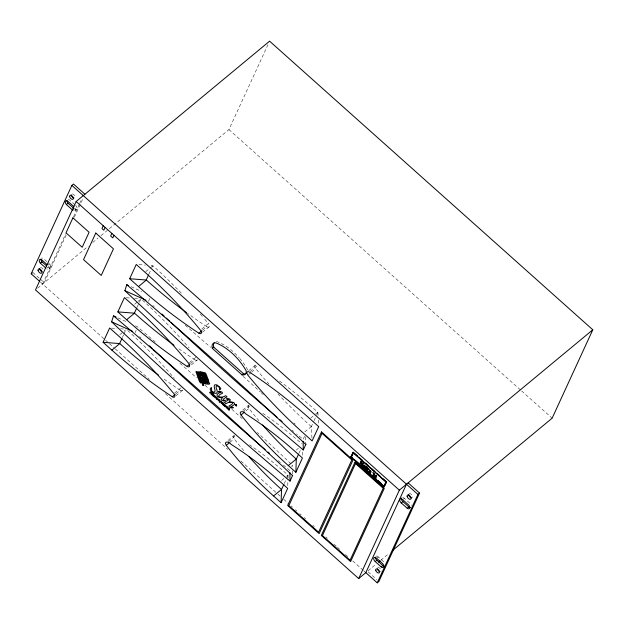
<?xml version="1.0" encoding="UTF-8"?>
<svg xmlns="http://www.w3.org/2000/svg" width="624" height="624" viewBox="0 0 624 624"><rect width="100%" height="100%" fill="white"/><g stroke="black" fill="none" stroke-linecap="round" stroke-linejoin="round"><path stroke-width="0.47" stroke-dasharray="3.12 2.34" d="M287.765 485.558L287.984 478.959M288.015 478.015L288.015 475.098A251.784 141.133 50.3 0 0 249.545 444.795M302.531 455.169L302.687 450.45M135.361 332.6L136.157 330.041M148.621 301.439L149.69 298.038M42.619 284.021L65.793 233.626M73.523 216.824L79.217 204.446M79.622 203.564L81.658 199.142M66.214 234.913L44.257 282.656L39.975 278.834M74.35 217.23L83.296 197.785M148.949 274.037L150.493 270.676M152.038 267.314L152.927 265.738A298.662 167.411 50.3 0 1 182.91 294.809M122.351 337.6L123.513 335.072M123.903 334.23L125.837 330.026M137.116 307.203L140.595 299.637M100.979 235.638L228.922 129.574L267.961 44.694M304.551 436.254L303.108 439.397A2126.397 1191.934 50.3 0 1 296.572 433.883M291.658 466.627L292.375 465.052L292.406 466.97M284.248 483.6L288.109 475.192M299.005 453.203L300.94 448.999M311.953 438.056L311.337 426.629L313.661 421.582M314.044 420.74L316.368 415.693M316.75 414.851L317.795 412.23A337.592 189.236 50.3 0 0 277.516 379.579M248.797 405.085L248.126 406.442L248.921 408.424A223.595 125.338 50.3 0 0 259.405 421.247M234.796 435.38L233.399 436.379L234.156 438.812A223.595 125.338 50.3 0 0 244.639 451.643M75.044 210.569L76.69 209.212M48.391 264.849L49.491 263.936L47.494 262.158M46.901 268.094L47.993 267.181A2.972 1.669 50.3 0 0 50.911 267.493A2.972 1.669 50.3 0 0 49.491 263.936M49 269.209L50.638 267.852M37.619 288.163L88.257 246.184M92.75 242.463L97.984 238.118M145.751 271.682L152.927 265.738M134.644 304.255L137.514 301.876M138.232 301.275L140.384 299.497M119.878 334.643L125.619 329.885M201.887 328.942L208.346 323.583A298.662 167.411 50.3 0 0 204.04 318.412M202.511 330.236L206.817 326.672A2.987 1.677 50.3 0 0 209.204 326.609A2.987 1.677 50.3 0 0 208.346 323.583M202.527 332.264L208.985 326.906M189.345 362.7L195.803 357.341M190.687 363.402L194.992 359.837A2.987 1.677 50.3 0 0 197.379 359.767M191.412 364.829L197.153 360.071M174.58 393.089L181.038 387.738M175.921 393.799L180.227 390.226A2.987 1.677 50.3 0 0 182.746 389.298M175.937 395.819L182.395 390.46M248.711 370.703L255.169 365.352M250.154 371.537L257.33 365.586A2.987 1.677 50.3 0 0 254.943 365.648A2.987 1.677 50.3 0 0 255.801 368.675A298.662 167.411 50.3 0 0 268.913 384.033M248.625 374.626L250.778 372.84M251.495 372.247L255.801 368.675M242.759 410.054L248.5 405.296M243.259 411.278L249.717 405.92M246.051 410.803L248.921 408.424M227.994 440.443L233.735 435.685M228.501 441.667L234.959 436.316M229.85 442.385L234.156 438.812M310.619 418.174L314.925 414.609M315.643 414.008L317.795 412.23M304.762 431.878L311.337 426.629M296.314 450.06L298.467 448.274M281.557 480.449L285.862 476.884M286.58 476.291L288.015 475.098M403.299 499.255L404.399 498.342L410.366 503.677A3.042 1.7 50.3 0 1 411.364 505.385M377.255 557.887L378.347 556.982L384.322 562.318M368.074 570.781L376.303 563.963M380.788 560.243L389.025 553.418M139.012 264.631L145.454 265.099M150.977 265.496L152.81 265.629M126.266 297.734L130.861 298.061M134.542 298.327L138.224 298.592M111.501 328.123L117.023 328.52M120.705 328.786L123.466 328.988M131.149 286.705L141.703 291.494M117.889 317.858L126.68 321.851M135.47 325.845L137.233 326.641A2337.878 1310.478 50.3 0 1 143.902 332.288M206.817 326.672L203.12 324.23A337.592 189.236 50.3 0 1 187.379 313.225M194.992 359.837L191.295 357.388A337.592 189.236 50.3 0 1 177.044 347.474M180.227 390.226L176.53 387.785A337.592 189.236 50.3 0 1 162.279 377.863M228.922 129.574L520.9 390.312M521.633 390.959L552.131 418.197M74.872 204.711L69.56 199.969A3.042 1.7 50.3 0 0 67.283 199.696M46.831 261.565L43.516 258.601A3.042 1.7 50.3 0 0 41.574 258.133M32.838 272.462L39.265 278.195M368.183 571.919L376.748 579.571M40.474 282.103L108.709 343.044M109.442 343.691L114.52 348.231M115.245 348.878L149.386 379.361M165.368 393.635L227.83 449.413M240.903 461.089L277.22 493.514M277.945 494.161L280.121 496.111M283.756 499.356L288.109 503.248M291.018 505.838L292.469 507.133M295.378 509.73L296.829 511.025M299.731 513.622L301.181 514.917M304.091 517.514L305.542 518.809M312.803 525.299L314.262 526.594M325.876 536.975L327.335 538.27M333.871 544.105L336.773 546.702M337.498 547.349L339.682 549.292M345.493 554.486L349.12 557.723M352.755 560.968L362.918 570.047M363.652 570.703L365.828 572.645M290.995 463.757L282.009 455.317A2337.878 1310.478 50.3 0 0 257.377 432.502M317.912 412.331L318.123 416.138M318.326 419.952L318.583 424.71M305.682 436.777L305.783 443.492M292.461 470.808L292.523 474.646M144.635 332.912A2337.878 1310.478 50.3 0 1 156.476 343.005M179.907 363.238A2337.878 1310.478 50.3 0 1 196.615 377.855M204.945 385.211A2337.878 1310.478 50.3 0 1 209.102 388.9M231.917 409.328A2337.878 1310.478 50.3 0 1 242.26 418.688M289.848 470.558A2126.397 1191.934 50.3 0 1 283.312 465.044M280.402 462.587A2126.397 1191.934 50.3 0 1 277.501 460.122M140.977 337.912A2126.397 1191.934 50.3 0 1 139.573 336.586M185.227 325.19A2337.878 1310.478 50.3 0 1 210.569 347.311M243.11 376.311A2337.878 1310.478 50.3 0 1 260.333 391.919M261.019 392.551A2337.878 1310.478 50.3 0 1 263.773 395.054M293.904 422.893A2337.878 1310.478 50.3 0 1 295.269 424.164M293.662 431.426A2126.397 1191.934 50.3 0 1 292.211 430.201M154.245 306.751A2126.397 1191.934 50.3 0 1 152.833 305.425M142.498 300.152A298.662 167.411 50.3 0 1 189.095 347.911M200.296 314.02A298.662 167.411 50.3 0 1 203.416 317.671M262.798 413.361A251.784 141.133 50.3 0 1 302.063 444.054M127.741 330.548A298.662 167.411 50.3 0 1 174.33 378.3M216.325 341.609A8.541 4.789 50.3 0 1 217.051 341.617A39.772 22.292 50.3 0 1 239.148 357.716M239.756 358.418A39.772 22.292 50.3 0 1 247.642 369.72A8.299 4.649 50.3 0 1 247.681 370.633M376.1 556.117A2.972 1.669 50.3 0 1 378.347 556.982M402.644 497.453A2.972 1.669 50.3 0 1 404.399 498.342M377.707 567.723A2.426 1.357 50.3 0 1 380.492 568.971A2.426 1.357 50.3 0 1 380.484 571.615M409.079 493.787A2.574 1.443 50.3 0 1 411.606 494.598A2.574 1.443 50.3 0 1 412.597 497.445M311.22 426.527A298.662 167.411 50.3 0 1 277.961 393.962M74.88 207.847A2.972 1.669 50.3 0 1 74.155 210.795M48.383 265.855A2.972 1.669 50.3 0 1 49.265 268.858A2.972 1.669 50.3 0 1 46.94 268.991M75.535 205.304A2.972 1.669 50.3 0 1 76.955 208.861A2.972 1.669 50.3 0 1 74.038 208.549M72.314 193.892A2.426 1.357 50.3 0 1 74.373 195.328A2.426 1.357 50.3 0 1 74.903 197.519M40.373 267.61A2.574 1.443 50.3 0 1 43.454 269.95"/><path stroke-width="0.94" d="M281.533 489.489L273.546 495.94L281.096 502.687L281.533 489.489L283.858 484.442M295.862 472.29L302.437 457.993L294.879 451.253A251.784 141.133 50.3 0 0 245.762 413.899C243.867 410.771 238.072 410.678 241.028 414.968A223.595 125.338 50.3 0 0 288.296 465.566L295.862 472.29L296.299 459.092L298.623 454.046M292.718 475.223L290.004 481.112A2455.276 1376.279 50.3 0 1 111.626 321.82L113.498 315.861L116.134 317.054M305.978 444.07L303.264 449.959A2455.276 1376.279 50.3 0 1 124.886 290.659L126.758 284.708L128.513 285.503M39.764 281.471L31.2 273.819L71.869 185.406L73.507 184.049L84.926 194.243M392.761 550.313L552.131 418.197L592.8 329.784L269.591 41.161L76.144 201.521L35.482 289.934L358.691 578.565L365.828 572.645L406.489 484.232M103.264 225.732L101.969 228.54L103.841 230.217L105.136 227.409M111.836 233.392L110.651 235.981L112.78 237.884L113.974 235.303M129.675 278.733L136.25 264.436L145.033 272.282A298.662 167.411 50.3 0 1 200.452 330.127A2.987 1.677 50.3 0 1 201.31 333.154A2.987 1.677 50.3 0 1 198.923 333.216L195.226 330.775A337.592 189.236 50.3 0 1 138.458 286.58L129.675 278.733L146.351 280.036A337.592 189.236 50.3 0 0 186.631 312.679M103.085 342.287L109.66 327.99L118.443 335.837A298.662 167.411 50.3 0 1 173.862 393.682A2.987 1.677 50.3 0 1 174.72 396.708A2.987 1.677 50.3 0 1 172.333 396.77L168.636 394.329A337.592 189.236 50.3 0 1 111.868 350.134L103.085 342.287L119.761 343.59A337.592 189.236 50.3 0 0 158.551 375.141M117.85 311.899L124.426 297.601L133.208 305.44A298.662 167.411 50.3 0 1 188.627 363.293A2.987 1.677 50.3 0 1 189.485 366.311A2.987 1.677 50.3 0 1 187.099 366.374L183.401 363.932A337.592 189.236 50.3 0 1 126.633 319.738L117.85 311.899L134.527 313.193A337.592 189.236 50.3 0 0 174.057 345.298M146.234 279.926L148.559 274.88M119.644 343.481L121.969 338.434M134.41 313.092L136.726 308.045M281.096 502.687L287.672 488.389L280.121 481.642A251.784 141.133 50.3 0 0 231.005 444.288C229.102 441.16 223.314 441.067 226.262 445.357A223.595 125.338 50.3 0 0 273.53 495.955M382.902 478.655L386.521 481.876L384.134 486.782L350.875 457.08L353.254 452.174M350.875 457.08L352.895 452.962M383.939 486.299L386.123 481.837L383.939 486.299L351.273 457.127L353.449 452.665L351.874 456.097M384.134 486.782L386.521 481.876M358.691 578.565L399.352 490.152L592.8 329.784M365.828 572.645L377.247 582.839L417.908 494.426L419.554 493.069L408.135 482.875M419.554 493.069L378.885 581.482L377.247 582.839M72.985 210.35A2.972 1.669 50.3 0 1 72.4 209.906L66.425 204.571L68.071 203.213A3.042 1.7 50.3 0 1 66.94 200.444M72.4 209.906L73.492 209.001M45.692 267.953L40.381 263.211L42.019 261.854A3.042 1.7 50.3 0 1 40.895 259.085M31.2 273.819L32.292 272.914M138.458 286.58L146.351 280.036M126.633 319.738L134.527 313.193M111.868 350.134L119.761 343.59M198.923 333.216L201.794 330.837M187.099 366.374L189.969 363.995M246.464 373.269A8.299 4.649 50.3 0 1 243.493 373.706L242.057 374.899L212.324 348.379L213.759 347.194A8.541 4.789 50.3 0 1 214.126 342.74M172.333 396.77L175.204 394.391M241.028 414.968L244.616 411.996M226.262 445.357L229.133 442.978M288.304 465.551L296.299 459.092M401.263 502.952A2.972 1.669 50.3 0 1 399.844 499.395A2.972 1.669 50.3 0 1 402.753 499.707L408.728 505.042A3.042 1.7 50.3 0 1 409.742 508.232A3.042 1.7 50.3 0 1 407.238 508.287L401.263 502.952L402.901 501.595A2.972 1.669 50.3 0 1 401.482 498.03M407.238 508.287L408.876 506.922A3.042 1.7 50.3 0 0 410.405 507.476M375.219 561.592A2.972 1.669 50.3 0 1 373.799 558.035A2.972 1.669 50.3 0 1 376.709 558.347L382.684 563.675A3.042 1.7 50.3 0 1 383.69 566.873A3.042 1.7 50.3 0 1 381.194 566.927L375.219 561.592L376.857 560.227A2.972 1.669 50.3 0 1 375.32 557.162M378.55 562.099L380.047 560.859M381.194 566.927L382.832 565.562A3.042 1.7 50.3 0 0 383.877 566.054M124.886 290.659L145.985 300.245M111.626 321.82L132.725 331.399M71.869 185.406L417.908 494.426M76.144 201.521L399.352 490.152M353.98 452.821L357.599 456.05M359.767 457.985L362.653 460.567M365.547 463.156L368.441 465.738M371.335 468.32L374.954 471.549M377.122 473.483L380.008 476.065M353.051 452.345L386.318 482.048M353.246 452.829L385.921 482.009M73.897 206.661L67.922 201.326A3.042 1.7 50.3 0 0 65.419 201.38A3.042 1.7 50.3 0 0 66.425 204.571M402.901 501.595L408.876 506.922M68.071 203.213L73.375 207.956M355.103 460.192L358.738 463.437M360.914 465.379L363.815 467.977M366.725 470.566L369.626 473.164M372.528 475.753L376.163 478.998M378.339 480.94L381.241 483.538M351.078 456.908L352.521 458.203M354.697 460.138L358.309 463.367M360.477 465.309L364.096 468.538M366.99 471.12L369.876 473.702M372.052 475.636L375.664 478.865M377.832 480.808L381.451 484.037M213.759 347.194L243.493 373.706M203.057 384.68L203.315 385.25L203.034 384.735M47.182 264.709L41.878 259.966A3.042 1.7 50.3 0 0 39.374 260.021A3.042 1.7 50.3 0 0 40.381 263.211M376.857 560.227L382.832 565.562M42.019 261.854L46.667 265.996M305.799 444.452L293.834 433.22A2698.028 1512.35 50.3 0 0 126.758 284.708M292.539 475.613L280.574 464.381A2698.028 1512.35 50.3 0 0 113.498 315.861M303.139 441.316L303.264 449.959M289.879 472.477L290.004 481.112M269.529 453.336A2126.397 1191.934 50.3 0 1 268.086 452.096M265.192 449.615A2126.397 1191.934 50.3 0 1 153.66 349.807M152.248 348.488A2126.397 1191.934 50.3 0 1 149.432 345.844M282.071 421.559A2126.397 1191.934 50.3 0 1 279.895 419.702M277.001 417.222A2126.397 1191.934 50.3 0 1 171.163 322.6M169.744 321.282A2126.397 1191.934 50.3 0 1 166.218 317.99M164.104 316.009A2126.397 1191.934 50.3 0 1 161.99 314.036M296.189 459.022A223.595 125.338 50.3 0 1 262.571 424.928M281.424 489.411A223.595 125.338 50.3 0 1 249.093 456.776M242.057 374.899A8.299 4.649 50.3 0 0 246.207 370.913A39.772 22.292 50.3 0 0 215.615 342.81A8.541 4.789 50.3 0 0 212.324 348.379M379.61 571.522A2.426 1.357 50.3 0 1 377.426 568.885M411.59 497.944A2.574 1.443 50.3 0 1 408.743 494.512M73.952 197.995A2.426 1.357 50.3 0 1 71.276 194.766M42.05 271.814A2.574 1.443 50.3 0 1 39.694 268.507M211.193 392.902L211.076 394.212C211.193 392.527 213.151 393.97 211.817 394.867L212.113 395.14L212.55 394.173L212.207 393.424A0.803 0.452 50.3 0 0 211.778 393.19L210.311 391.771L209.742 393.019L210.616 392.465L211.193 392.902M226.863 406.895L226.746 408.205C226.863 406.52 228.821 407.963 227.487 408.86L227.783 409.133L228.22 408.166L227.877 407.425A0.803 0.452 50.3 0 0 227.448 407.183L225.989 405.764L225.412 407.012L226.286 406.458L226.863 406.895M235.7 405.015L236.59 405.896L236.348 405.031L235.7 405.015M219.484 387.995L219.43 390.039L220.849 388.877L219.976 387.356L216.692 384.797L214.664 384.844C212.761 386.747 217.643 393.112 213.002 392.02C210.522 391.318 212.222 388.417 211.24 387.535C207.909 389.93 213.837 393.908 216.388 393.393C219.32 391.474 214.196 387.348 216.824 385.671L218.65 386.56L219.484 387.995M222.643 404.282L223.322 405.132L223.041 404.282L223.33 403.642L223.876 403.884L223.298 402.8L222.69 403.073L222.643 404.282M220.748 392.301C214.032 394.165 217.409 398.416 222.487 397.636L221.075 399.508C221.645 400.975 224.819 401.396 225.358 400.257C220.849 400.881 223.993 398.018 227.035 396.919L225.623 395.639C221.84 398.635 213.97 396.692 222.589 393.206C222.245 390.242 214.399 391.7 220.748 392.301M230.763 406.981C236.808 407.378 230.755 409.289 229.18 406.778A1.053 0.593 50.3 0 1 229.055 405.935C231.122 404.914 235.537 402.527 230.818 402.269A16.037 8.986 50.3 0 0 227.807 402.667L225.896 403.744L224.461 402.464L228.821 399.594L226.403 398.869L229 398.681L230.435 399.961C225.872 403.572 235.186 400.218 234.663 404.492L230.794 406.918M365.5 466.526C365.134 467.665 362.411 465.098 365.032 467.618L364.985 467.953C361.483 467.22 364.19 462.766 365.5 466.526M220.124 401.443L220.108 401.864L221.309 401.591C217.955 402.839 219.578 402.519 219.765 400.21L220.124 401.443M213.946 396.154L214.157 396.7A1.24 0.694 50.3 0 0 214.695 397.106C210.889 395.117 217.386 395.273 213.946 396.154M370.102 472.462L370.539 473.148L371.179 471.401L369.385 470.106C372.707 472.025 366.038 469.919 370.102 472.462M217.979 399.056L217.464 399.672L216.489 399.025A0.827 0.46 50.3 0 1 216.263 398.533L216.622 397.777A1.045 0.585 50.3 0 1 217.253 397.956L217.721 398.401A0.819 0.46 50.3 0 1 217.955 398.892L217.979 399.056M202.27 376.787L201.825 377.582L197.98 377.208L197.488 375.976L200.99 376.1L197.34 375.625L196.856 374.384L201.419 375.281A1.537 0.866 50.3 0 1 202.16 376.366L202.27 376.787M209.672 383.471L209.212 384.275L205.374 383.908L204.883 382.676L208.447 382.996L204.742 382.317L204.251 381.092L208.4 381.67L209.672 383.471M225.373 405.639L224.164 405.015L224.944 406.52L224.164 405.912L223.766 405.077L224.258 404.453A0.905 0.507 50.3 0 1 224.718 404.625L225.373 405.639M368.293 468.538L369.197 469.326L368.144 469.342L367.598 470.527L366.967 469.958L367.817 468.109L368.293 468.538M196.076 371.818C195.889 374.572 199.571 374.579 201.443 374.611L200.967 373.394L197.27 372.817L200.819 373.035L200.335 371.803L196.076 371.818M203.471 378.511L204.641 380.695L208.853 381.326L208.361 380.086L204.664 379.525L208.213 379.735L207.722 378.503L203.471 378.511M213.385 393.962L213.751 394.36L213.385 393.962M218.634 399.664C220.436 402.035 216.606 399.922 218.852 400.569C216.957 398.307 220.748 400.358 218.634 399.664M221.668 402.371C223.556 404.836 219.586 402.503 221.871 403.354C220.015 401.037 223.712 403.01 221.668 402.371M228.969 408.892C230.864 411.356 226.886 409.032 229.172 409.874C227.323 407.558 231.02 409.539 228.969 408.892M235.615 404.914C236.059 407.386 237.674 404.68 235.638 404.875M369.408 471.354L370.11 472.142L369.408 471.354M202.145 382.723C200.031 385.024 198.354 378.401 197.964 377.458C201.591 378.105 201.568 387.192 199.259 377.598L200.265 377.707L202.145 382.723M203.627 372.668L205.421 377.996L206.443 378.113L204.82 373.698L206.723 378.128L207.745 378.253C206.801 376.99 206.318 371.475 203.627 372.668M200.99 378.152L202.784 383.479L203.806 383.604L202.106 379.22L204.087 383.62L205.093 383.729C204.142 382.442 203.681 376.997 200.99 378.152M366.319 468.601L366.694 469.607L365.586 468.335L365.953 466.448L366.795 466.401L367.45 467.782L366.764 467.626L366.319 468.601M236.387 405.67L236.059 404.953L236.387 405.67M225.069 405.413L224.25 404.859L225.069 405.413M364.884 466.214L364.01 465.722L364.884 466.214M217.636 398.915C216.294 400.405 216.7 396.529 217.636 398.915M72.93 217.838L66.027 232.838L82.196 247.276L89.092 232.276L72.93 217.838M95.768 233.048L83.538 259.631L101.228 275.418L113.451 248.843L95.768 233.048M202.621 384.251C202.862 386.677 204.75 384.181 202.621 384.251M203.65 385.156L203.011 385.156L202.738 384.298L203.65 385.156M213.26 394.399L212.987 395.912L213.26 394.399M215.584 396.474L215.311 397.987L216.427 397.199L215.584 396.474M318.685 426.613L312.109 440.911L303.326 433.064A298.662 167.411 50.3 0 1 247.907 375.219A2.987 1.677 50.3 0 1 247.049 372.193A2.987 1.677 50.3 0 1 249.436 372.13L253.133 374.572A337.592 189.236 50.3 0 1 309.902 418.766L318.685 426.613M321.5 431.902L287.656 505.495L319.16 533.629L353.012 460.036L321.5 431.902M322.078 433.352L288.842 505.619L318.583 532.186L351.827 459.911L322.078 433.352M355.009 462.212L321.321 535.447L350.602 561.6L384.29 488.358L355.009 462.212M355.547 463.546L322.421 535.564L350.072 560.258L383.191 488.241L355.547 463.546M360.984 461.105L359.837 463.593L360.407 464.108L361.257 462.259L361.616 465.184L362.341 465.832L363.488 463.343L362.918 462.836L362.177 464.443L361.85 461.885L360.984 461.105M373.004 472.727L373.659 473.632L372.785 475.535L373.129 475.847L374.01 473.944L374.868 474.388L373.004 472.727M374.283 476.018L375.398 477.259L375.18 477.734L376.054 477.851L376.475 475.901L376.015 475.496L374.283 476.018M376.061 475.823L375.5 477.056L374.634 476.284L376.061 475.823M203.603 376.483L201.622 372.091L200.616 371.974C201.77 373.519 201.739 378.066 204.563 377.762A1.693 0.944 50.3 0 0 204.742 376.841L202.925 372.232L201.903 372.115L203.603 376.483M375.781 570.242A2.426 1.357 50.3 0 0 378.838 572.972A2.426 1.357 50.3 0 0 378.222 569.626A2.426 1.357 50.3 0 0 375.781 570.242M407.137 496.384A2.574 1.443 50.3 0 0 410.381 499.278A2.574 1.443 50.3 0 0 409.726 495.729A2.574 1.443 50.3 0 0 407.137 496.384M69.662 196.599A2.426 1.357 50.3 0 0 72.719 199.329A2.426 1.357 50.3 0 0 72.103 195.983A2.426 1.357 50.3 0 0 69.662 196.599M38.087 270.371A2.574 1.443 50.3 0 0 41.332 273.273A2.574 1.443 50.3 0 0 40.677 269.716A2.574 1.443 50.3 0 0 38.087 270.371"/></g></svg>
